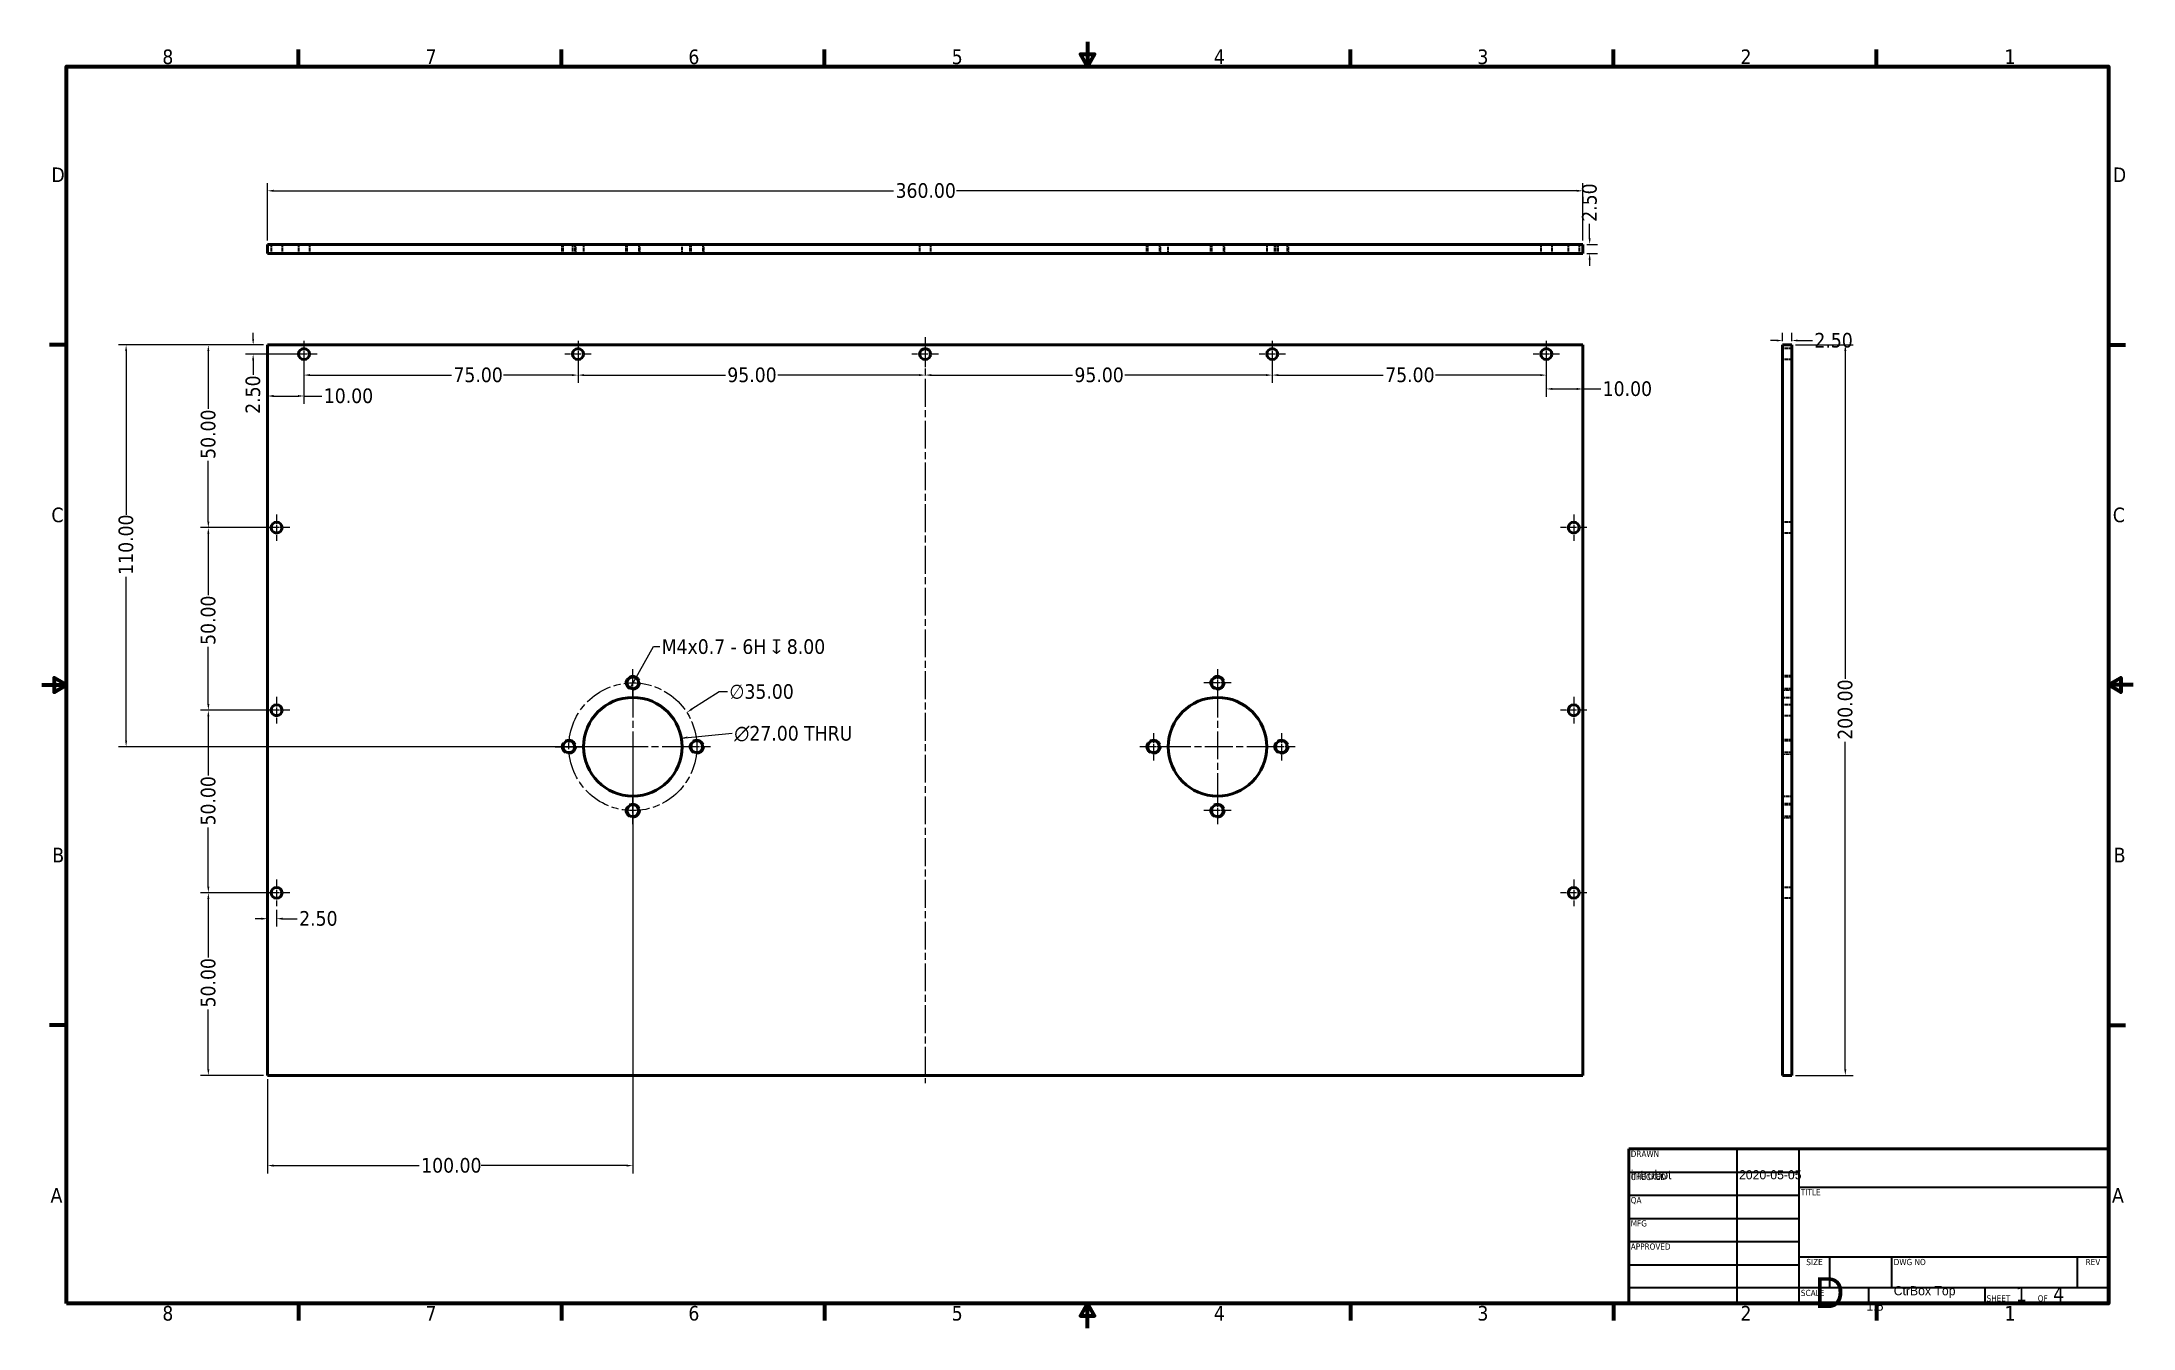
# Model space of a CAD drawing. Header units: millimetres. Extents: x 2 to 574, y 10 to 362.
import ezdxf
from ezdxf.enums import TextEntityAlignment as Align

# ---------------------------------------------------------------- set-up
doc = ezdxf.new("R2018")
doc.units = ezdxf.units.MM
doc.header["$LTSCALE"] = 0.666667
doc.linetypes.add('CHAIN', pattern=[0.7087, 0.4724, -0.0591, 0.1181, -0.0591])
doc.linetypes.add('DASHED', pattern=[0.2067, 0.1654, -0.0413])
for name, color, linetype, lineweight in [('Border (ANSI)', 7, 'Continuous', 70), ('Center Mark (ANSI)', 7, 'Continuous', 25), ('Centerline (ANSI)', 7, 'Continuous', 25), ('Dimension (ANSI)', 7, 'Continuous', 25), ('Hidden (ANSI)', 7, 'DASHED', 35), ('Hidden Narrow (ANSI)', 7, 'DASHED', 25), ('Symbol (ANSI)', 7, 'Continuous', 25), ('Title (ANSI)', 7, 'Continuous', 50), ('Visible (ANSI)', 7, 'Continuous', 50)]:
    doc.layers.add(name, color=color, linetype=linetype, lineweight=lineweight)
doc.styles.add('Note Text (ANSI)', font='tahoma.ttf')
doc.styles.add('Text Style38', font='tahoma.ttf')
doc.dimstyles.new('Default - mm (ANSI)', dxfattribs={"dimscale": 0.666667, "dimtxt": 6, "dimasz": 2.5, "dimexe": 3.175, "dimexo": 1.6002, "dimgap": 0.8, "dimtad": 0, "dimtoh": 1, "dimrnd": 1e-08, "dimzin": 4, "dimdsep": 46, "dimtxsty": 'Note Text (ANSI)', "dimcen": 0.09, "dimdle": 10, "dimclrd": 256, "dimclre": 256, "dimclrt": 256, "dimadec": 1, "dimazin": 1, "dimtfac": 0.508, "dimtofl": 0, "dimtmove": 0, "dimatfit": 3, "dimfxl": 1, "dimtolj": 1, "dimtzin": 4, "dimlwd": -1, "dimlwe": -1, "dimarcsym": 0})
doc.dimstyles.new('Default - mm (ANSI)$7', dxfattribs={"dimscale": 0.666667, "dimtxt": 6, "dimasz": 2.5, "dimexe": 3.175, "dimexo": 1.6002, "dimgap": 0.8, "dimtad": 0, "dimtoh": 1, "dimrnd": 1e-08, "dimzin": 4, "dimdsep": 46, "dimtxsty": 'Note Text (ANSI)', "dimcen": 0.09, "dimdle": 10, "dimclrd": 256, "dimclre": 256, "dimclrt": 256, "dimadec": 1, "dimazin": 1, "dimtfac": 0.508, "dimtofl": 0, "dimtmove": 0, "dimatfit": 3, "dimfxl": 1, "dimtolj": 1, "dimtzin": 4, "dimlwd": -1, "dimlwe": -1, "dimarcsym": 0})

# ---------------------------------------------------------------- blocks, each defined once
blk = doc.blocks.new('Borders Default Border')
at = {"layer": 'Border (ANSI)'}
for p, q in [((107.95, 533.4), (107.95, 540.42)), ((215.9, 533.4), (215.9, 540.42)), ((323.85, 533.4), (323.85, 540.42)), ((539.75, 533.4), (539.75, 540.42)), ((647.7, 533.4), (647.7, 540.42)), ((755.65, 533.4), (755.65, 540.42)), ((12.7, 419.1), (5.68, 419.1)), ((850.9, 419.1), (857.92, 419.1)), ((12.7, 139.7), (5.68, 139.7)), ((850.9, 139.7), (857.92, 139.7)), ((107.95, 25.4), (107.95, 18.38)), ((215.9, 25.4), (215.9, 18.38)), ((323.85, 25.4), (323.85, 18.38)), ((539.75, 25.4), (539.75, 18.38)), ((647.7, 25.4), (647.7, 18.38)), ((755.65, 25.4), (755.65, 18.38))]:
    blk.add_line(p, q, dxfattribs=at)
at = {"layer": 'Border (ANSI)', "flags": 128}
for points in [[(431.8, 543.56), (431.8, 533.4), (428.87, 538.48), (434.73, 538.48), (431.8, 533.4)], [(12.7, 25.4), (12.7, 533.4), (850.9, 533.4), (850.9, 25.4), (12.7, 25.4)], [(2.54, 279.4), (12.7, 279.4), (7.62, 282.33), (7.62, 276.47), (12.7, 279.4)], [(861.06, 279.4), (850.9, 279.4), (855.98, 282.33), (855.98, 276.47), (850.9, 279.4)], [(431.8, 15.24), (431.8, 25.4), (428.87, 20.32), (434.73, 20.32), (431.8, 25.4)]]:
    blk.add_lwpolyline(points, dxfattribs=at)
at = {"layer": 'Border (ANSI)', "char_height": 6, "attachment_point": 7, "style": 'Note Text (ANSI)'}
for s, insert in [('8', (52.02, 534.28)), ('7', (160.07, 534.42)), ('6', (267.96, 534.29)), ('5', (376.07, 534.29)), ('4', (483.68, 534.42)), ('3', (591.86, 534.29)), ('2', (699.86, 534.42)), ('1', (808.27, 534.42)), ('D', (6.49, 485.95)), ('D', (852.72, 485.95)), ('C', (6.47, 346.14)), ('C', (852.7, 346.14)), ('B', (6.85, 206.55)), ('B', (853.08, 206.55)), ('A', (6.13, 66.85)), ('A', (852.36, 66.85)), ('8', (52.02, 18.25)), ('7', (160.07, 18.38)), ('6', (267.96, 18.26)), ('5', (376.07, 18.26)), ('4', (483.68, 18.38)), ('3', (591.86, 18.26)), ('2', (699.86, 18.38)), ('1', (808.27, 18.38))]:
    blk.add_mtext(s, dxfattribs=dict(at, insert=insert))
blk = doc.blocks.new('Title Blocks ANSI - Large')
at = {"layer": 'Title (ANSI)'}
for p, q in [((127, 189.23), (127, 125.73)), ((323.85, 189.23), (127, 189.23)), ((323.85, 125.73), (323.85, 189.23)), ((127, 125.73), (323.85, 125.73))]:
    blk.add_line(p, q, dxfattribs=at)
at = {"layer": 'Title (ANSI)', "lineweight": 35}
for p, q in [((171.45, 125.73), (171.45, 189.23)), ((196.85, 125.73), (196.85, 189.23)), ((127, 179.7), (196.85, 179.7)), ((196.85, 173.48), (323.85, 173.48)), ((127, 170.18), (196.85, 170.18)), ((127, 160.65), (196.85, 160.65)), ((127, 151.13), (196.85, 151.13)), ((127, 141.6), (196.85, 141.6)), ((323.85, 144.78), (196.85, 144.78)), ((209.55, 132.08), (209.55, 144.78)), ((234.95, 132.08), (234.95, 144.78)), ((311.15, 132.08), (311.15, 144.78)), ((196.85, 132.08), (127, 132.08)), ((323.85, 132.08), (196.85, 132.08)), ((225.3, 132.08), (225.3, 125.73)), ((273.05, 132.08), (273.05, 125.73))]:
    blk.add_line(p, q, dxfattribs=at)
at = {"layer": 'Title (ANSI)', "style": 'Text Style38'}
for s, p in [('DRAWN', (127.76, 188.47)), ('CHECKED', (127.76, 178.94)), ('TITLE', (197.61, 172.72)), ('QA', (127.76, 169.42)), ('MFG', (127.76, 159.89)), ('APPROVED', (127.76, 150.37)), ('DWG NO', (235.71, 144.02)), ('SCALE', (197.61, 131.32))]:
    blk.add_text(s, height=2.54, dxfattribs=at).set_placement(p, align=Align.TOP_LEFT)
for s, p in [('SIZE', (203.2, 144.02)), ('REV', (317.5, 144.02))]:
    blk.add_text(s, height=2.54, dxfattribs=at).set_placement(p, align=Align.TOP_CENTER)
at = {"layer": 'Title (ANSI)', "insert": (273.81, 126.49), "char_height": 6, "attachment_point": 7, "style": 'Note Text (ANSI)'}
blk.add_mtext('\\fTahoma|b0|i0;\\H2.5400;SHEET\\fTahoma|b0|i0;\\H6.0000; 1  \\fTahoma|b0|i0;\\H2.5400;OF\\fTahoma|b0|i0;\\H6.0000; 4 ', dxfattribs=at)
at = {"layer": 'Title (ANSI)', "lineweight": 30, "flags": 104}
for tag, height, p in [('AUTHOR', 3.17, (127.76, 180.47)), ('CREATION_DATE', 3.17, (172.21, 180.47)), ('CHECKED_BY', 3.17, (127.76, 170.94)), ('CHECKED_DATE', 3.17, (172.21, 170.94)), ('MFG_APPROVED_BY', 3.17, (127.76, 151.89)), ('MFG_APPROVED_DATE', 3.17, (172.21, 151.89)), ('ENG_APPROVED_BY', 3.17, (127.76, 142.37)), ('ENG_APPROVAL_DATE', 3.17, (172.21, 142.37)), ('PART_NUMBER', 4.57, (235.71, 132.84))]:
    blk.add_attdef(tag, text='', height=height, dxfattribs=at).set_placement(p, align=Align.BOTTOM_LEFT)
for tag, height, p in [('COMPANY', 3.17, (260.35, 181.36)), ('REVISION_NUMBER', 3.17, (317.5, 136.52)), ('Sheet_Size', 4.57, (203.2, 136.52))]:
    blk.add_attdef(tag, text='', height=height, dxfattribs=at).set_placement(p, align=Align.MIDDLE_CENTER)
blk.add_attdef('TITLE', text='', height=4.57, dxfattribs=at).set_placement((197.61, 158.06), align=Align.MIDDLE_LEFT)
blk.add_attdef('Initial_View_Scale', text='', height=6, dxfattribs=at).set_placement((224.54, 126.49), align=Align.BOTTOM_RIGHT)
blk = doc.blocks.new('*D6')
at = {"layer": 'Defpoints', "color": 0, "transparency": 16777216}
for p in [(63.43, 321.58), (63.43, 306.91), (423.43, 306.91)]:
    blk.add_point(p, dxfattribs=at)
at = {"layer": 'Dimension (ANSI)', "transparency": 16777216}
for p, q in [((63.43, 307.98), (63.43, 323.7)), ((65.1, 321.58), (234.8, 321.58)), ((421.76, 321.58), (252.06, 321.58)), ((423.43, 307.98), (423.43, 323.7))]:
    blk.add_line(p, q, dxfattribs=at)
for points in [[(65.1, 321.86), (65.1, 321.3), (63.43, 321.58)], [(421.76, 321.86), (421.76, 321.3), (423.43, 321.58)]]:
    blk.add_solid(points, dxfattribs=at)
at = {"layer": 'Dimension (ANSI)', "transparency": 16777216, "insert": (235.33, 323.66), "char_height": 4, "attachment_point": 1, "style": 'Note Text (ANSI)'}
blk.add_mtext('\\A1;360.00', dxfattribs=at)
blk = doc.blocks.new('*D7')
at = {"layer": 'Defpoints', "color": 0, "transparency": 16777216}
for p in [(480.6, 279.37), (495.26, 279.37), (480.6, 79.37)]:
    blk.add_point(p, dxfattribs=at)
at = {"layer": 'Dimension (ANSI)', "transparency": 16777216}
for p, q in [((481.66, 279.37), (497.38, 279.37)), ((495.26, 277.7), (495.26, 187.98)), ((495.26, 81.03), (495.26, 170.75)), ((481.66, 79.37), (497.38, 79.37))]:
    blk.add_line(p, q, dxfattribs=at)
for points in [[(494.98, 277.7), (495.54, 277.7), (495.26, 279.37)], [(494.98, 81.03), (495.54, 81.03), (495.26, 79.37)]]:
    blk.add_solid(points, dxfattribs=at)
at = {"layer": 'Dimension (ANSI)', "transparency": 16777216, "insert": (493.18, 171.28), "char_height": 4, "attachment_point": 1, "rotation": 90, "style": 'Note Text (ANSI)'}
blk.add_mtext('\\A1;200.00', dxfattribs=at)
blk = doc.blocks.new('*D8')
at = {"layer": 'Defpoints', "color": 0, "transparency": 16777216}
for p in [(423.43, 306.91), (423.43, 304.41), (425.29, 304.41)]:
    blk.add_point(p, dxfattribs=at)
at = {"layer": 'Dimension (ANSI)', "transparency": 16777216}
for p, q in [((425.29, 308.58), (425.29, 312.57)), ((424.5, 306.91), (427.41, 306.91)), ((424.5, 304.41), (427.41, 304.41)), ((425.29, 302.75), (425.29, 301.08))]:
    blk.add_line(p, q, dxfattribs=at)
for points in [[(425.02, 308.58), (425.57, 308.58), (425.29, 306.91)], [(425.02, 302.75), (425.57, 302.75), (425.29, 304.41)]]:
    blk.add_solid(points, dxfattribs=at)
at = {"layer": 'Dimension (ANSI)', "transparency": 16777216, "insert": (423.21, 313.1), "char_height": 4, "attachment_point": 1, "rotation": 90, "style": 'Note Text (ANSI)'}
blk.add_mtext('\\A1;2.50', dxfattribs=at)
blk = doc.blocks.new('*D9')
at = {"layer": 'Defpoints', "color": 0, "transparency": 16777216}
for p in [(478.1, 280.58), (478.1, 279.37), (480.6, 279.37)]:
    blk.add_point(p, dxfattribs=at)
at = {"layer": 'Dimension (ANSI)', "transparency": 16777216}
for p, q in [((476.43, 280.58), (474.76, 280.58)), ((478.1, 280.43), (478.1, 282.7)), ((480.6, 280.43), (480.6, 282.7)), ((482.26, 280.58), (486.25, 280.58))]:
    blk.add_line(p, q, dxfattribs=at)
for points in [[(476.43, 280.86), (476.43, 280.31), (478.1, 280.58)], [(482.26, 280.86), (482.26, 280.31), (480.6, 280.58)]]:
    blk.add_solid(points, dxfattribs=at)
at = {"layer": 'Dimension (ANSI)', "transparency": 16777216, "insert": (486.79, 282.67), "char_height": 4, "attachment_point": 1, "style": 'Note Text (ANSI)'}
blk.add_mtext('\\A1;2.50', dxfattribs=at)
blk = doc.blocks.new('*D10')
at = {"layer": 'Defpoints', "color": 0, "transparency": 16777216}
for p in [(73.43, 276.87), (148.43, 276.87), (148.43, 271.12)]:
    blk.add_point(p, dxfattribs=at)
at = {"layer": 'Dimension (ANSI)', "transparency": 16777216}
for p, q in [((73.43, 275.8), (73.43, 269)), ((148.43, 275.8), (148.43, 269)), ((75.1, 271.12), (113.8, 271.12)), ((146.76, 271.12), (128.06, 271.12))]:
    blk.add_line(p, q, dxfattribs=at)
for points in [[(75.1, 271.4), (75.1, 270.84), (73.43, 271.12)], [(146.76, 271.4), (146.76, 270.84), (148.43, 271.12)]]:
    blk.add_solid(points, dxfattribs=at)
at = {"layer": 'Dimension (ANSI)', "transparency": 16777216, "insert": (114.34, 273.2), "char_height": 4, "attachment_point": 1, "style": 'Note Text (ANSI)'}
blk.add_mtext('\\A1;75.00', dxfattribs=at)
blk = doc.blocks.new('*D11')
at = {"layer": 'Defpoints', "color": 0, "transparency": 16777216}
for p in [(148.43, 276.87), (243.43, 276.87), (243.43, 271.12)]:
    blk.add_point(p, dxfattribs=at)
at = {"layer": 'Dimension (ANSI)', "transparency": 16777216}
for p, q in [((148.43, 275.8), (148.43, 269)), ((150.1, 271.12), (188.76, 271.12)), ((241.76, 271.12), (203.1, 271.12))]:
    blk.add_line(p, q, dxfattribs=at)
for points in [[(150.1, 271.4), (150.1, 270.84), (148.43, 271.12)], [(241.76, 271.4), (241.76, 270.84), (243.43, 271.12)]]:
    blk.add_solid(points, dxfattribs=at)
at = {"layer": 'Dimension (ANSI)', "transparency": 16777216, "insert": (189.29, 273.2), "char_height": 4, "attachment_point": 1, "style": 'Note Text (ANSI)'}
blk.add_mtext('\\A1;95.00', dxfattribs=at)
blk = doc.blocks.new('*D12')
at = {"layer": 'Defpoints', "color": 0, "transparency": 16777216}
for p in [(243.43, 276.87), (338.43, 276.87), (338.43, 271.12)]:
    blk.add_point(p, dxfattribs=at)
at = {"layer": 'Dimension (ANSI)', "transparency": 16777216}
for p, q in [((338.43, 275.8), (338.43, 269)), ((245.1, 271.12), (283.76, 271.12)), ((336.76, 271.12), (298.1, 271.12))]:
    blk.add_line(p, q, dxfattribs=at)
for points in [[(245.1, 271.4), (245.1, 270.84), (243.43, 271.12)], [(336.76, 271.4), (336.76, 270.84), (338.43, 271.12)]]:
    blk.add_solid(points, dxfattribs=at)
at = {"layer": 'Dimension (ANSI)', "transparency": 16777216, "insert": (284.29, 273.2), "char_height": 4, "attachment_point": 1, "style": 'Note Text (ANSI)'}
blk.add_mtext('\\A1;95.00', dxfattribs=at)
blk = doc.blocks.new('*D13')
at = {"layer": 'Defpoints', "color": 0, "transparency": 16777216}
for p in [(338.43, 276.87), (413.43, 276.87), (413.43, 271.12)]:
    blk.add_point(p, dxfattribs=at)
at = {"layer": 'Dimension (ANSI)', "transparency": 16777216}
for p, q in [((338.43, 275.8), (338.43, 269)), ((413.43, 275.8), (413.43, 269)), ((340.1, 271.12), (368.8, 271.12)), ((411.76, 271.12), (383.06, 271.12))]:
    blk.add_line(p, q, dxfattribs=at)
for points in [[(340.1, 271.4), (340.1, 270.84), (338.43, 271.12)], [(411.76, 271.4), (411.76, 270.84), (413.43, 271.12)]]:
    blk.add_solid(points, dxfattribs=at)
at = {"layer": 'Dimension (ANSI)', "transparency": 16777216, "insert": (369.34, 273.2), "char_height": 4, "attachment_point": 1, "style": 'Note Text (ANSI)'}
blk.add_mtext('\\A1;75.00', dxfattribs=at)
blk = doc.blocks.new('*D14')
at = {"layer": 'Defpoints', "color": 0, "transparency": 16777216}
for p in [(413.43, 276.87), (413.43, 267.32), (423.43, 267.32)]:
    blk.add_point(p, dxfattribs=at)
at = {"layer": 'Dimension (ANSI)', "transparency": 16777216}
for p, q in [((413.43, 275.8), (413.43, 265.21)), ((415.1, 267.32), (421.76, 267.32)), ((423.43, 267.32), (428.33, 267.32))]:
    blk.add_line(p, q, dxfattribs=at)
for points in [[(415.1, 267.6), (415.1, 267.05), (413.43, 267.32)], [(421.76, 267.6), (421.76, 267.05), (423.43, 267.32)]]:
    blk.add_solid(points, dxfattribs=at)
at = {"layer": 'Dimension (ANSI)', "transparency": 16777216, "insert": (428.86, 269.41), "char_height": 4, "attachment_point": 1, "style": 'Note Text (ANSI)'}
blk.add_mtext('\\A1;10.00', dxfattribs=at)
blk = doc.blocks.new('*D15')
at = {"layer": 'Defpoints', "color": 0, "transparency": 16777216}
for p in [(63.43, 279.37), (47.26, 229.37), (65.93, 229.37)]:
    blk.add_point(p, dxfattribs=at)
at = {"layer": 'Dimension (ANSI)', "transparency": 16777216}
for p, q in [((62.36, 279.37), (45.15, 279.37)), ((47.26, 277.7), (47.26, 261.84)), ((47.26, 231.03), (47.26, 247.65)), ((64.86, 229.37), (45.15, 229.37))]:
    blk.add_line(p, q, dxfattribs=at)
for points in [[(46.99, 277.7), (47.54, 277.7), (47.26, 279.37)], [(46.99, 231.03), (47.54, 231.03), (47.26, 229.37)]]:
    blk.add_solid(points, dxfattribs=at)
at = {"layer": 'Dimension (ANSI)', "transparency": 16777216, "insert": (45.18, 248.18), "char_height": 4, "attachment_point": 1, "rotation": 90, "style": 'Note Text (ANSI)'}
blk.add_mtext('\\A1;50.00', dxfattribs=at)
blk = doc.blocks.new('*D16')
at = {"layer": 'Defpoints', "color": 0, "transparency": 16777216}
for p in [(65.93, 229.37), (47.26, 179.37), (65.93, 179.37)]:
    blk.add_point(p, dxfattribs=at)
at = {"layer": 'Dimension (ANSI)', "transparency": 16777216}
for p, q in [((64.86, 229.37), (45.15, 229.37)), ((47.26, 227.7), (47.26, 210.9)), ((47.26, 181.03), (47.26, 196.71)), ((64.86, 179.37), (45.15, 179.37))]:
    blk.add_line(p, q, dxfattribs=at)
for points in [[(46.99, 227.7), (47.54, 227.7), (47.26, 229.37)], [(46.99, 181.03), (47.54, 181.03), (47.26, 179.37)]]:
    blk.add_solid(points, dxfattribs=at)
at = {"layer": 'Dimension (ANSI)', "transparency": 16777216, "insert": (45.18, 197.24), "char_height": 4, "attachment_point": 1, "rotation": 90, "style": 'Note Text (ANSI)'}
blk.add_mtext('\\A1;50.00', dxfattribs=at)
blk = doc.blocks.new('*D17')
at = {"layer": 'Defpoints', "color": 0, "transparency": 16777216}
for p in [(65.93, 179.37), (47.26, 129.37), (65.93, 129.37)]:
    blk.add_point(p, dxfattribs=at)
at = {"layer": 'Dimension (ANSI)', "transparency": 16777216}
for p, q in [((64.86, 179.37), (45.15, 179.37)), ((47.26, 177.7), (47.26, 161.46)), ((47.26, 131.03), (47.26, 147.27)), ((64.86, 129.37), (45.15, 129.37))]:
    blk.add_line(p, q, dxfattribs=at)
for points in [[(46.99, 177.7), (47.54, 177.7), (47.26, 179.37)], [(46.99, 131.03), (47.54, 131.03), (47.26, 129.37)]]:
    blk.add_solid(points, dxfattribs=at)
at = {"layer": 'Dimension (ANSI)', "transparency": 16777216, "insert": (45.18, 147.8), "char_height": 4, "attachment_point": 1, "rotation": 90, "style": 'Note Text (ANSI)'}
blk.add_mtext('\\A1;50.00', dxfattribs=at)
blk = doc.blocks.new('*D18')
at = {"layer": 'Defpoints', "color": 0, "transparency": 16777216}
for p in [(65.93, 129.37), (47.26, 79.37), (63.43, 79.37)]:
    blk.add_point(p, dxfattribs=at)
at = {"layer": 'Dimension (ANSI)', "transparency": 16777216}
for p, q in [((64.86, 129.37), (45.15, 129.37)), ((47.26, 127.7), (47.26, 111.65)), ((47.26, 81.03), (47.26, 97.46)), ((62.36, 79.37), (45.15, 79.37))]:
    blk.add_line(p, q, dxfattribs=at)
for points in [[(46.99, 127.7), (47.54, 127.7), (47.26, 129.37)], [(46.99, 81.03), (47.54, 81.03), (47.26, 79.37)]]:
    blk.add_solid(points, dxfattribs=at)
at = {"layer": 'Dimension (ANSI)', "transparency": 16777216, "insert": (45.18, 97.99), "char_height": 4, "attachment_point": 1, "rotation": 90, "style": 'Note Text (ANSI)'}
blk.add_mtext('\\A1;50.00', dxfattribs=at)
blk = doc.blocks.new('*D19')
at = {"layer": 'Defpoints', "color": 0, "transparency": 16777216}
for p in [(178.2, 178.76), (148.67, 159.97)]:
    blk.add_point(p, dxfattribs=at)
at = {"layer": 'Dimension (ANSI)', "transparency": 16777216}
for p, q in [((187.07, 184.4), (179.6, 179.65)), ((189.32, 184.4), (187.07, 184.4)), ((163.37, 169.37), (163.49, 169.37)), ((163.43, 169.31), (163.43, 169.43))]:
    blk.add_line(p, q, dxfattribs=at)
blk.add_solid([(179.45, 179.89), (179.75, 179.42), (178.2, 178.76)], dxfattribs=at)
at = {"layer": 'Dimension (ANSI)', "transparency": 16777216, "insert": (189.86, 186.49), "char_height": 4, "attachment_point": 1, "style": 'Note Text (ANSI)'}
blk.add_mtext('\\A1;∅35.00', dxfattribs=at)
blk = doc.blocks.new('*D20')
at = {"layer": 'Defpoints', "color": 0, "transparency": 16777216}
for p in [(63.43, 122.28), (63.43, 122.28), (65.93, 125.75)]:
    blk.add_point(p, dxfattribs=at)
at = {"layer": 'Dimension (ANSI)', "transparency": 16777216}
for p, q in [((61.76, 122.28), (60.1, 122.28)), ((65.93, 124.68), (65.93, 120.17)), ((67.6, 122.28), (71.59, 122.28))]:
    blk.add_line(p, q, dxfattribs=at)
for points in [[(61.76, 122.56), (61.76, 122), (63.43, 122.28)], [(67.6, 122.56), (67.6, 122), (65.93, 122.28)]]:
    blk.add_solid(points, dxfattribs=at)
at = {"layer": 'Dimension (ANSI)', "transparency": 16777216, "insert": (72.12, 124.37), "char_height": 4, "attachment_point": 1, "style": 'Note Text (ANSI)'}
blk.add_mtext('\\A1;2.50', dxfattribs=at)
blk = doc.blocks.new('*D21')
at = {"layer": 'Defpoints', "color": 0, "transparency": 16777216}
for p in [(59.53, 279.37), (63.43, 279.37), (73.43, 276.87)]:
    blk.add_point(p, dxfattribs=at)
at = {"layer": 'Dimension (ANSI)', "transparency": 16777216}
for p, q in [((59.53, 281.03), (59.53, 282.7)), ((62.36, 279.37), (57.41, 279.37)), ((72.36, 276.87), (57.41, 276.87)), ((59.53, 275.2), (59.53, 271.21))]:
    blk.add_line(p, q, dxfattribs=at)
for points in [[(59.25, 281.03), (59.8, 281.03), (59.53, 279.37)], [(59.25, 275.2), (59.8, 275.2), (59.53, 276.87)]]:
    blk.add_solid(points, dxfattribs=at)
at = {"layer": 'Dimension (ANSI)', "transparency": 16777216, "insert": (57.44, 260.52), "char_height": 4, "attachment_point": 1, "rotation": 90, "style": 'Note Text (ANSI)'}
blk.add_mtext('\\A1;2.50', dxfattribs=at)
blk = doc.blocks.new('*D22')
at = {"layer": 'Defpoints', "color": 0, "transparency": 16777216}
for p in [(73.43, 273.25), (63.43, 265.39), (63.43, 265.39)]:
    blk.add_point(p, dxfattribs=at)
at = {"layer": 'Dimension (ANSI)', "transparency": 16777216}
for p, q in [((73.43, 272.18), (73.43, 263.28)), ((65.1, 265.39), (71.76, 265.39)), ((73.43, 265.39), (78.33, 265.39))]:
    blk.add_line(p, q, dxfattribs=at)
for points in [[(65.1, 265.67), (65.1, 265.11), (63.43, 265.39)], [(71.76, 265.67), (71.76, 265.11), (73.43, 265.39)]]:
    blk.add_solid(points, dxfattribs=at)
at = {"layer": 'Dimension (ANSI)', "transparency": 16777216, "insert": (78.86, 267.47), "char_height": 4, "attachment_point": 1, "style": 'Note Text (ANSI)'}
blk.add_mtext('\\A1;10.00', dxfattribs=at)
blk = doc.blocks.new('*D23')
at = {"layer": 'Defpoints', "color": 0, "transparency": 16777216}
for p in [(163.43, 169.37), (63.43, 79.37), (63.43, 54.68)]:
    blk.add_point(p, dxfattribs=at)
at = {"layer": 'Dimension (ANSI)', "transparency": 16777216}
for p, q in [((163.43, 168.3), (163.43, 52.56)), ((63.43, 78.3), (63.43, 52.56)), ((65.1, 54.68), (104.97, 54.68)), ((161.76, 54.68), (121.89, 54.68))]:
    blk.add_line(p, q, dxfattribs=at)
for points in [[(65.1, 54.95), (65.1, 54.4), (63.43, 54.68)], [(161.76, 54.95), (161.76, 54.4), (163.43, 54.68)]]:
    blk.add_solid(points, dxfattribs=at)
at = {"layer": 'Dimension (ANSI)', "transparency": 16777216, "insert": (105.51, 56.76), "char_height": 4, "attachment_point": 1, "style": 'Note Text (ANSI)'}
blk.add_mtext('\\A1;100.00', dxfattribs=at)
blk = doc.blocks.new('*D24')
at = {"layer": 'Defpoints', "color": 0, "transparency": 16777216}
for p in [(24.76, 279.37), (63.43, 279.37), (163.43, 169.37)]:
    blk.add_point(p, dxfattribs=at)
at = {"layer": 'Dimension (ANSI)', "transparency": 16777216}
for p, q in [((62.36, 279.37), (22.65, 279.37)), ((24.76, 277.7), (24.76, 232.82)), ((24.76, 171.03), (24.76, 215.91)), ((162.36, 169.37), (22.65, 169.37))]:
    blk.add_line(p, q, dxfattribs=at)
for points in [[(24.49, 277.7), (25.04, 277.7), (24.76, 279.37)], [(24.49, 171.03), (25.04, 171.03), (24.76, 169.37)]]:
    blk.add_solid(points, dxfattribs=at)
at = {"layer": 'Dimension (ANSI)', "transparency": 16777216, "insert": (22.68, 216.44), "char_height": 4, "attachment_point": 1, "rotation": 90, "style": 'Note Text (ANSI)'}
blk.add_mtext('\\A1;110.00', dxfattribs=at)

msp = doc.modelspace()

# ---------------------------------------------------------------- linework, layer by layer
at = {"layer": 'Center Mark (ANSI)', "linetype": 'CHAIN', "ltscale": 6.027349}
for p, q in [((73.432, 280.482), (73.432, 273.248)), ((148.432, 280.482), (148.432, 273.248)), ((243.432, 280.482), (243.432, 273.248)), ((338.432, 280.482), (338.432, 273.248)), ((413.432, 280.482), (413.432, 273.248)), ((77.048, 276.865), (69.815, 276.865)), ((152.048, 276.865), (144.815, 276.865)), ((247.048, 276.865), (239.815, 276.865)), ((342.048, 276.865), (334.815, 276.865)), ((417.048, 276.865), (409.815, 276.865)), ((69.548, 229.365), (62.315, 229.365)), ((65.932, 232.982), (65.932, 225.748)), ((424.548, 229.365), (417.315, 229.365)), ((420.932, 232.982), (420.932, 225.748)), ((69.548, 179.365), (62.315, 179.365)), ((65.932, 182.982), (65.932, 175.748)), ((424.548, 179.365), (417.315, 179.365)), ((420.932, 182.982), (420.932, 175.748)), ((65.932, 132.982), (65.932, 125.748)), ((420.932, 132.982), (420.932, 125.748)), ((69.548, 129.365), (62.315, 129.365)), ((424.548, 129.365), (417.315, 129.365))]:
    msp.add_line(p, q, dxfattribs=at)
at = {"layer": 'Center Mark (ANSI)', "linetype": 'CHAIN', "ltscale": 6.229005}
for p, q in [((163.432, 183.127), (163.432, 190.603)), ((323.432, 190.603), (323.432, 183.127)), ((327.169, 186.865), (319.694, 186.865)), ((305.932, 173.103), (305.932, 165.627)), ((340.932, 173.103), (340.932, 165.627)), ((142.194, 169.365), (149.669, 169.365)), ((184.669, 169.365), (177.194, 169.365)), ((309.669, 169.365), (302.194, 169.365)), ((344.669, 169.365), (337.194, 169.365)), ((163.432, 148.127), (163.432, 155.603)), ((323.432, 155.603), (323.432, 148.127)), ((327.169, 151.865), (319.694, 151.865))]:
    msp.add_line(p, q, dxfattribs=at)
at = {"layer": 'Center Mark (ANSI)', "linetype": 'CHAIN', "ltscale": 24.192183}
for p, q in [((163.432, 184.982), (163.432, 153.748)), ((323.432, 184.982), (323.432, 153.748)), ((179.048, 169.365), (147.815, 169.365)), ((339.048, 169.365), (307.815, 169.365))]:
    msp.add_line(p, q, dxfattribs=at)
at = {"layer": 'Centerline (ANSI)', "linetype": 'CHAIN', "ltscale": 24.192183}
msp.add_line((243.432, 281.482), (243.432, 77.248), dxfattribs=at)
msp.add_circle((163.432, 169.365), 17.5, dxfattribs=at)
at = {"layer": 'Hidden (ANSI)', "ltscale": 7.142512}
for p, q in [((64.432, 306.915), (64.432, 304.415)), ((67.432, 306.915), (67.432, 304.415)), ((71.932, 306.915), (71.932, 304.415)), ((74.932, 306.915), (74.932, 304.415)), ((144.311, 306.915), (144.311, 304.415)), ((146.932, 306.915), (146.932, 304.415)), ((147.553, 306.915), (147.553, 304.415)), ((149.932, 306.915), (149.932, 304.415)), ((161.811, 306.915), (161.811, 304.415)), ((165.053, 306.915), (165.053, 304.415)), ((176.932, 304.415), (176.932, 306.915)), ((179.311, 306.915), (179.311, 304.415)), ((182.553, 306.915), (182.553, 304.415)), ((241.932, 306.915), (241.932, 304.415)), ((244.932, 306.915), (244.932, 304.415)), ((304.311, 306.915), (304.311, 304.415)), ((307.553, 306.915), (307.553, 304.415)), ((309.932, 304.415), (309.932, 306.915)), ((321.811, 306.915), (321.811, 304.415)), ((325.053, 306.915), (325.053, 304.415)), ((336.932, 306.915), (336.932, 304.415)), ((339.311, 306.915), (339.311, 304.415)), ((339.932, 306.915), (339.932, 304.415)), ((342.553, 306.915), (342.553, 304.415)), ((411.932, 306.915), (411.932, 304.415)), ((414.932, 306.915), (414.932, 304.415)), ((419.432, 306.915), (419.432, 304.415)), ((422.432, 306.915), (422.432, 304.415)), ((480.595, 278.365), (478.095, 278.365)), ((480.595, 278.365), (478.095, 278.365)), ((480.595, 275.365), (478.095, 275.365)), ((480.595, 275.365), (478.095, 275.365)), ((480.595, 230.865), (478.095, 230.865)), ((480.595, 230.865), (478.095, 230.865)), ((480.595, 227.865), (478.095, 227.865)), ((480.595, 227.865), (478.095, 227.865)), ((480.595, 188.486), (478.095, 188.486)), ((480.595, 188.486), (478.095, 188.486)), ((480.595, 185.244), (478.095, 185.244)), ((480.595, 185.244), (478.095, 185.244)), ((478.095, 182.865), (480.595, 182.865)), ((478.095, 182.865), (480.595, 182.865)), ((480.595, 180.865), (478.095, 180.865)), ((480.595, 180.865), (478.095, 180.865)), ((480.595, 177.865), (478.095, 177.865)), ((480.595, 177.865), (478.095, 177.865)), ((480.595, 170.986), (478.095, 170.986)), ((480.595, 170.986), (478.095, 170.986)), ((480.595, 167.744), (478.095, 167.744)), ((480.595, 167.744), (478.095, 167.744)), ((478.095, 155.865), (480.595, 155.865)), ((478.095, 155.865), (480.595, 155.865)), ((480.595, 153.486), (478.095, 153.486)), ((480.595, 153.486), (478.095, 153.486)), ((480.595, 150.244), (478.095, 150.244)), ((480.595, 150.244), (478.095, 150.244)), ((480.595, 130.865), (478.095, 130.865)), ((480.595, 130.865), (478.095, 130.865)), ((480.595, 127.865), (478.095, 127.865)), ((480.595, 127.865), (478.095, 127.865))]:
    msp.add_line(p, q, dxfattribs=at)
at = {"layer": 'Hidden Narrow (ANSI)', "ltscale": 7.142512}
for p, q in [((143.932, 306.915), (143.932, 304.415)), ((147.932, 304.415), (147.932, 306.915)), ((161.432, 306.915), (161.432, 304.415)), ((165.432, 304.415), (165.432, 306.915)), ((178.932, 306.915), (178.932, 304.415)), ((182.932, 304.415), (182.932, 306.915)), ((303.932, 306.915), (303.932, 304.415)), ((307.932, 304.415), (307.932, 306.915)), ((321.432, 306.915), (321.432, 304.415)), ((325.432, 304.415), (325.432, 306.915)), ((338.932, 306.915), (338.932, 304.415)), ((342.932, 304.415), (342.932, 306.915)), ((480.595, 188.865), (478.095, 188.865)), ((480.595, 188.865), (478.095, 188.865)), ((478.095, 184.865), (480.595, 184.865)), ((478.095, 184.865), (480.595, 184.865)), ((480.595, 171.365), (478.095, 171.365)), ((480.595, 171.365), (478.095, 171.365)), ((478.095, 167.365), (480.595, 167.365)), ((478.095, 167.365), (480.595, 167.365)), ((480.595, 153.865), (478.095, 153.865)), ((480.595, 153.865), (478.095, 153.865)), ((478.095, 149.865), (480.595, 149.865)), ((478.095, 149.865), (480.595, 149.865))]:
    msp.add_line(p, q, dxfattribs=at)
at = {"layer": 'Hidden Narrow (ANSI)', "ltscale": 30.397606}
for centre in [(163.432, 186.865), (323.432, 186.865), (145.932, 169.365), (180.932, 169.365), (305.932, 169.365), (340.932, 169.365), (163.432, 151.865), (323.432, 151.865)]:
    msp.add_circle(centre, 2, dxfattribs=at)
at = {"layer": 'Visible (ANSI)'}
for p, q in [((63.432, 306.915), (63.432, 304.415)), ((423.432, 306.915), (63.432, 306.915)), ((423.432, 304.415), (63.432, 304.415)), ((423.432, 306.915), (423.432, 304.415)), ((63.432, 279.365), (63.432, 79.365)), ((423.432, 279.365), (63.432, 279.365)), ((423.432, 79.365), (423.432, 279.365)), ((480.595, 279.365), (478.095, 279.365)), ((478.095, 79.365), (478.095, 279.365)), ((480.595, 279.365), (478.095, 279.365)), ((478.095, 79.365), (478.095, 279.365)), ((480.595, 79.365), (480.595, 279.365)), ((480.595, 79.365), (480.595, 279.365)), ((63.432, 79.365), (423.432, 79.365)), ((480.595, 79.365), (478.095, 79.365)), ((480.595, 79.365), (478.095, 79.365))]:
    msp.add_line(p, q, dxfattribs=at)
for centre, radius in [((73.432, 276.865), 1.5), ((148.432, 276.865), 1.5), ((243.432, 276.865), 1.5), ((338.432, 276.865), 1.5), ((413.432, 276.865), 1.5), ((65.932, 229.365), 1.5), ((420.932, 229.365), 1.5), ((163.432, 186.865), 1.621), ((323.432, 186.865), 1.621), ((65.932, 179.365), 1.5), ((163.432, 169.365), 13.5), ((323.432, 169.365), 13.5), ((420.932, 179.365), 1.5), ((145.932, 169.365), 1.621), ((180.932, 169.365), 1.621), ((305.932, 169.365), 1.621), ((340.932, 169.365), 1.621), ((163.432, 151.865), 1.621), ((323.432, 151.865), 1.621), ((65.932, 129.365), 1.5), ((420.932, 129.365), 1.5)]:
    msp.add_circle(centre, radius, dxfattribs=at)

# ---------------------------------------------------------------- block references
at = {"xscale": 0.6666666666666666, "yscale": 0.6666666666666666, "zscale": 0.6666666666666666}
msp.add_blockref('Borders Default Border', (0, 0), dxfattribs=at)
ref = msp.add_blockref('Title Blocks ANSI - Large', (351.366, -66.886), dxfattribs=dict(xscale=0.6666666666666666, yscale=0.6666666666666666, zscale=0.6666666666666666))
lines = msp.add_mtext('introbot', dxfattribs={"layer": 'Title (ANSI)', "insert": (436.541, 53.425), "char_height": 2.5, "attachment_point": 1})
ref.add_attrib('AUTHOR', '', (436.541, 53.425), dxfattribs={"flags": 104}).embed_mtext(lines)
lines = msp.add_mtext('2020-05-05', dxfattribs={"layer": 'Title (ANSI)', "insert": (466.175, 53.425), "char_height": 2.5, "attachment_point": 1})
ref.add_attrib('CREATION_DATE', '', (466.175, 53.425), dxfattribs={"flags": 104}).embed_mtext(lines)
lines = msp.add_mtext('CtrBox Top', dxfattribs={"layer": 'Title (ANSI)', "insert": (508.508, 21.675), "char_height": 2.5, "attachment_point": 1})
ref.add_attrib('PART_NUMBER', '', (508.508, 21.675), dxfattribs={"flags": 104}).embed_mtext(lines)
lines = msp.add_mtext('D', dxfattribs={"layer": 'Title (ANSI)', "insert": (486.833, 24.13), "char_height": 8.467, "attachment_point": 1})
ref.add_attrib('Sheet_Size', '', (486.833, 24.13), dxfattribs={"flags": 104}).embed_mtext(lines)
lines = msp.add_mtext('1.5', dxfattribs={"layer": 'Title (ANSI)', "insert": (501.057, 17.441), "char_height": 2.5, "attachment_point": 1})
ref.add_attrib('Initial_View_Scale', '', (501.057, 17.441), dxfattribs={"flags": 104}).embed_mtext(lines)

# ---------------------------------------------------------------- texts
at = {"layer": 'Symbol (ANSI)', "char_height": 4, "attachment_point": 1, "line_spacing_factor": 1.05, "style": 'Note Text (ANSI)'}
for s, insert, width in [('M4x0.7 - 6H \\fAIGDT|b0|i0;\\H4.0000;x\\fTahoma|b0|i0;\\H4.0000; 8.00', (171.331, 198.785), 49.03942), ('\\fAIGDT|b0|i0;\\H4.0000;n\\fTahoma|b0|i0;\\H4.0000;27.00 THRU', (191.185, 175.044), 34.15958)]:
    msp.add_mtext(s, dxfattribs=dict(at, insert=insert, width=width))

# ---------------------------------------------------------------- dimensions: what is measured, and where the dimension line sits
at = {"layer": 'Dimension (ANSI)'}
for base, p1, p2, angle, override, picture, middle in [((63.432, 321.581), (423.432, 306.915), (63.432, 306.915), 180, {"dimgap": 0.8, "dimtoh": 0, "dimdec": 2, "dimtol": 0, "dimlim": 0, "dimtp": 0, "dimtm": 0, "dimtdec": 2, "dimatfit": 1}, '*D6', (243.432, 321.581)), ((425.294, 304.415), (423.432, 306.915), (423.432, 304.415), 90, {"dimgap": 0.8, "dimtoh": 0, "dimdec": 2, "dimtol": 0, "dimlim": 0, "dimtp": 0, "dimtm": 0, "dimtdec": 2, "dimatfit": 1}, '*D8', (425.294, 318.184)), ((59.527, 279.365), (73.432, 276.865), (63.432, 279.365), 90, {"dimgap": 0.8, "dimtoh": 0, "dimdec": 2, "dimtol": 0, "dimlim": 0, "dimtp": 0, "dimtm": 0, "dimtdec": 2, "dimatfit": 1}, '*D21', (59.527, 265.595)), ((478.095, 280.583), (480.595, 279.365), (478.095, 279.365), 180, {"dimgap": 0.8, "dimtoh": 0, "dimdec": 2, "dimtol": 0, "dimlim": 0, "dimtp": 0, "dimtm": 0, "dimtdec": 2, "dimatfit": 1}, '*D9', (491.865, 280.583)), ((24.765, 279.365), (163.432, 169.365), (63.432, 279.365), 90, {"dimgap": 0.8, "dimtoh": 0, "dimdec": 2, "dimtol": 0, "dimlim": 0, "dimtp": 0, "dimtm": 0, "dimtdec": 2, "dimatfit": 1}, '*D24', (24.765, 224.365)), ((47.265, 229.365), (63.432, 279.365), (65.932, 229.365), 90, {"dimgap": 0.8, "dimtoh": 0, "dimdec": 2, "dimtol": 0, "dimlim": 0, "dimtp": 0, "dimtm": 0, "dimtdec": 2, "dimatfit": 1}, '*D15', (47.265, 254.741)), ((148.432, 271.119), (73.432, 276.865), (148.432, 276.865), 180, {"dimgap": 0.8, "dimtoh": 0, "dimdec": 2, "dimtol": 0, "dimlim": 0, "dimtp": 0, "dimtm": 0, "dimtdec": 2, "dimatfit": 1}, '*D10', (120.932, 271.119)), ((243.432, 271.119), (148.432, 276.865), (243.432, 276.865), 180, {"dimgap": 0.8, "dimtoh": 0, "dimdec": 2, "dimse2": 1, "dimtol": 0, "dimlim": 0, "dimtp": 0, "dimtm": 0, "dimtdec": 2, "dimatfit": 1}, '*D11', (195.932, 271.119)), ((338.432, 271.119), (243.432, 276.865), (338.432, 276.865), 180, {"dimgap": 0.8, "dimtoh": 0, "dimdec": 2, "dimse1": 1, "dimtol": 0, "dimlim": 0, "dimtp": 0, "dimtm": 0, "dimtdec": 2, "dimatfit": 1}, '*D12', (290.932, 271.119)), ((413.432, 271.119), (338.432, 276.865), (413.432, 276.865), 180, {"dimgap": 0.8, "dimtoh": 0, "dimdec": 2, "dimtol": 0, "dimlim": 0, "dimtp": 0, "dimtm": 0, "dimtdec": 2, "dimatfit": 1}, '*D13', (375.932, 271.119)), ((495.262, 279.365), (480.595, 79.365), (480.595, 279.365), 90, {"dimgap": 0.8, "dimtoh": 0, "dimdec": 2, "dimtol": 0, "dimlim": 0, "dimtp": 0, "dimtm": 0, "dimtdec": 2, "dimatfit": 1}, '*D7', (495.262, 179.365)), ((63.432, 265.392), (73.432, 273.248), (63.432, 265.392), 180, {"dimgap": 0.8, "dimtoh": 0, "dimdec": 2, "dimse2": 1, "dimtol": 0, "dimlim": 0, "dimtp": 0, "dimtm": 0, "dimtdec": 2, "dimatfit": 2}, '*D22', (85.286, 265.392)), ((47.265, 179.365), (65.932, 229.365), (65.932, 179.365), 90, {"dimgap": 0.8, "dimtoh": 0, "dimdec": 2, "dimtol": 0, "dimlim": 0, "dimtp": 0, "dimtm": 0, "dimtdec": 2, "dimatfit": 1}, '*D16', (47.265, 203.802)), ((47.265, 129.365), (65.932, 179.365), (65.932, 129.365), 90, {"dimgap": 0.8, "dimtoh": 0, "dimdec": 2, "dimtol": 0, "dimlim": 0, "dimtp": 0, "dimtm": 0, "dimtdec": 2, "dimatfit": 1}, '*D17', (47.265, 154.365)), ((63.432, 54.677), (163.432, 169.365), (63.432, 79.365), 180, {"dimgap": 0.8, "dimtoh": 0, "dimdec": 2, "dimtol": 0, "dimlim": 0, "dimtp": 0, "dimtm": 0, "dimtdec": 2, "dimatfit": 1}, '*D23', (113.432, 54.677)), ((47.265, 79.365), (65.932, 129.365), (63.432, 79.365), 270, {"dimgap": 0.8, "dimtoh": 0, "dimdec": 2, "dimtol": 0, "dimlim": 0, "dimtp": 0, "dimtm": 0, "dimtdec": 2, "dimatfit": 1}, '*D18', (47.265, 104.553)), ((63.432, 122.282), (65.932, 125.748), (63.432, 122.282), 180, {"dimgap": 0.8, "dimtoh": 0, "dimdec": 2, "dimse2": 1, "dimtol": 0, "dimlim": 0, "dimtp": 0, "dimtm": 0, "dimtdec": 2, "dimatfit": 1}, '*D20', (77.201, 122.282))]:
    dim = msp.add_linear_dim(base=base, p1=p1, p2=p2, angle=angle, dimstyle='Default - mm (ANSI)', override=override, dxfattribs=at)
    dim.commit()
    dim.dimension.update_dxf_attribs({"geometry": picture, "text_midpoint": middle, "dimtype": 160})
dim = msp.add_linear_dim(base=(413.432, 267.324), p1=(423.432, 267.324), p2=(413.432, 276.865), dimstyle='Default - mm (ANSI)', override={"dimgap": 0.8, "dimtoh": 0, "dimdec": 2, "dimse1": 1, "dimtol": 0, "dimlim": 0, "dimtp": 0, "dimtm": 0, "dimtdec": 2, "dimatfit": 2}, dxfattribs=at)
dim.commit()
dim.dimension.update_dxf_attribs({"geometry": '*D14', "text_midpoint": (435.286, 267.324), "dimtype": 160})
dim = msp.add_diameter_dim_2p(p1=(148.666, 159.972), p2=(178.197, 178.758), dimstyle='Default - mm (ANSI)', override={"dimgap": 0.8, "dimtih": 1, "dimdec": 2, "dimlfac": 1, "dimtol": 0, "dimlim": 0, "dimtp": 0, "dimtm": 0, "dimtdec": 2}, dxfattribs=at)
dim.commit()
dim.dimension.update_dxf_attribs({"geometry": '*D19', "text_midpoint": (198.68, 184.402), "dimtype": 163})

# ---------------------------------------------------------------- leaders
at = {"layer": 'Symbol (ANSI)', "annotation_type": 0, "has_hookline": 1, "hookline_direction": 0}
for points, text_width in [([(162.666, 185.436), (169.131, 196.785), (170.798, 196.785)], 48.076), ([(176.719, 171.753), (190.652, 173.044)], 33.312)]:
    msp.add_leader(points, dimstyle='Default - mm (ANSI)$7', override={"dimtad": 0}, dxfattribs=dict(at, text_width=text_width))

doc.saveas('drawing.dxf')
